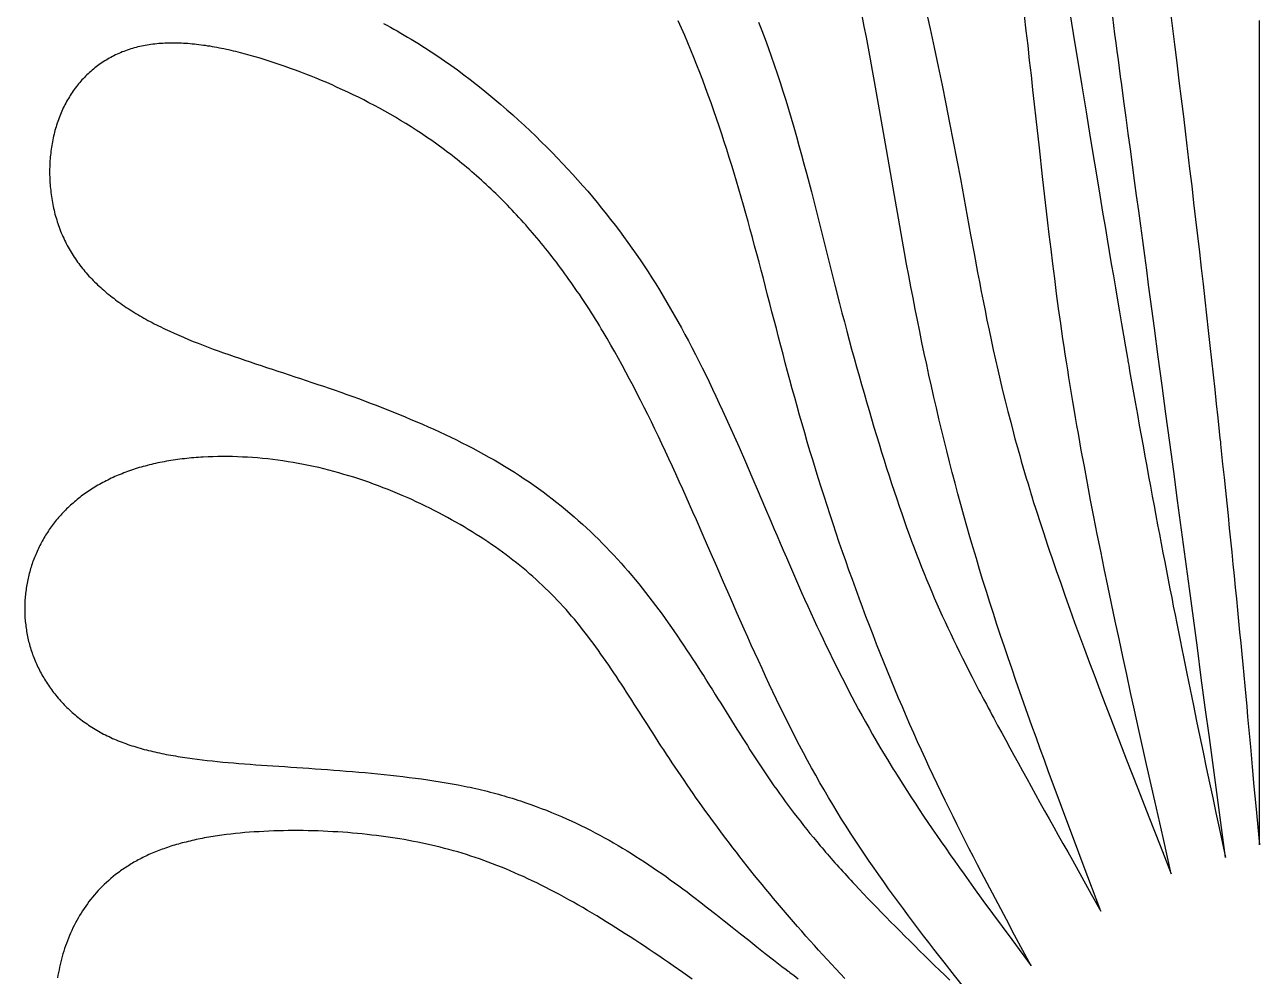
# Model space of a CAD drawing. Extents: x 0 to 279, y 0 to 212.
# Drawn here: x 121.92 to 134.8, y 119.91 to 129.84 of the extents above; entities that cross this region are included whole.
import ezdxf

# ---------------------------------------------------------------- set-up
doc = ezdxf.new("R2010")
doc.units = 0
doc.layers.add('LAYER_1', color=18, linetype='CONTINUOUS')

msp = doc.modelspace()

# ---------------------------------------------------------------- linework, layer by layer
at = {"layer": 'LAYER_1'}
for points in [[(132.773, 130.288), (132.862, 129.745), (132.951, 129.201), (132.996, 128.929), (133.04, 128.659), (133.084, 128.391), (133.129, 128.125), (133.15, 127.993), (133.172, 127.861), (133.194, 127.73), (133.216, 127.6), (133.238, 127.471), (133.259, 127.343), (133.281, 127.216), (133.302, 127.09), (133.323, 126.964), (133.345, 126.84), (133.366, 126.717), (133.387, 126.596), (133.407, 126.476), (133.428, 126.357), (133.431, 126.342), (133.432, 126.334), (133.433, 126.331), (133.433, 126.329), (133.436, 126.314), (133.441, 126.285), (133.451, 126.226), (133.471, 126.11), (133.492, 125.995), (133.512, 125.882), (133.532, 125.77), (133.552, 125.659), (133.571, 125.55), (133.591, 125.442), (133.61, 125.335), (133.63, 125.229), (133.649, 125.124), (133.668, 125.021), (133.687, 124.918), (133.706, 124.817), (133.725, 124.717), (133.743, 124.618), (133.762, 124.52), (133.781, 124.422), (133.799, 124.326), (133.817, 124.231), (133.835, 124.137), (133.854, 124.043), (133.872, 123.951), (133.89, 123.859), (133.907, 123.768), (133.925, 123.678), (133.943, 123.589), (133.961, 123.5), (133.978, 123.413), (133.996, 123.325), (134.013, 123.239), (134.03, 123.153), (134.048, 123.068), (134.082, 122.899), (134.116, 122.733), (134.15, 122.568), (134.184, 122.406), (134.218, 122.245), (134.251, 122.085), (134.285, 121.927), (134.318, 121.769), (134.351, 121.613), (134.384, 121.457), (134.451, 121.145), (134.367, 121.773), (134.283, 122.399), (134.241, 122.711), (134.199, 123.023), (134.158, 123.334), (134.116, 123.644), (134.075, 123.953), (134.034, 124.26), (133.992, 124.567), (133.952, 124.871), (133.911, 125.175), (133.871, 125.476), (133.83, 125.776), (133.79, 126.074), (133.75, 126.373), (133.71, 126.672), (133.67, 126.973), (133.649, 127.124), (133.629, 127.276), (133.608, 127.429), (133.588, 127.584), (133.567, 127.739), (133.546, 127.896), (133.524, 128.054), (133.503, 128.213), (133.481, 128.375), (133.459, 128.538), (133.437, 128.703), (133.415, 128.87), (133.392, 129.039), (133.369, 129.21), (133.357, 129.297), (133.346, 129.384), (133.334, 129.472), (133.322, 129.56), (133.31, 129.649), (133.298, 129.739), (133.286, 129.83), (133.274, 129.921)], [(129.577, 129.864), (129.611, 129.776), (129.645, 129.688), (129.678, 129.599), (129.71, 129.51), (129.741, 129.419), (129.772, 129.328), (129.802, 129.236), (129.832, 129.143), (129.861, 129.05), (129.889, 128.956), (129.917, 128.862), (129.945, 128.767), (129.972, 128.672), (129.999, 128.576), (130.025, 128.48), (130.051, 128.384), (130.077, 128.287), (130.128, 128.093), (130.177, 127.898), (130.227, 127.703), (130.276, 127.509), (130.324, 127.314), (130.373, 127.12), (130.423, 126.928), (130.448, 126.832), (130.473, 126.736), (130.498, 126.641), (130.523, 126.547), (130.549, 126.453), (130.574, 126.359), (130.6, 126.267), (130.626, 126.174), (130.652, 126.083), (130.678, 125.992), (130.704, 125.902), (130.73, 125.812), (130.756, 125.724), (130.782, 125.636), (130.808, 125.549), (130.835, 125.463), (130.861, 125.378), (130.887, 125.294), (130.914, 125.211), (130.94, 125.13), (130.966, 125.049), (130.993, 124.969), (131.019, 124.891), (131.045, 124.814), (131.071, 124.738), (131.097, 124.664), (131.123, 124.591), (131.149, 124.519), (131.175, 124.448), (131.201, 124.379), (131.227, 124.311), (131.253, 124.244), (131.279, 124.178), (131.305, 124.112), (131.331, 124.048), (131.358, 123.984), (131.385, 123.92), (131.412, 123.857), (131.439, 123.794), (131.467, 123.731), (131.495, 123.669), (131.524, 123.606), (131.553, 123.544), (131.583, 123.481), (131.613, 123.418), (131.644, 123.354), (131.675, 123.291), (131.707, 123.226), (131.74, 123.161), (131.773, 123.095), (131.807, 123.028), (131.842, 122.96), (131.878, 122.891), (131.897, 122.856), (131.915, 122.821), (131.918, 122.816), (131.919, 122.814), (131.919, 122.813), (131.919, 122.813), (131.922, 122.808), (131.926, 122.799), (131.936, 122.782), (131.955, 122.746), (131.974, 122.709), (131.994, 122.673), (132.013, 122.636), (132.033, 122.599), (132.073, 122.524), (132.115, 122.448), (132.157, 122.37), (132.199, 122.292), (132.243, 122.213), (132.287, 122.133), (132.331, 122.052), (132.376, 121.97), (132.422, 121.887), (132.468, 121.804), (132.515, 121.72), (132.562, 121.635), (132.61, 121.55), (132.658, 121.464), (132.706, 121.378), (132.755, 121.291), (132.804, 121.204), (132.853, 121.117), (132.952, 120.941), (133.051, 120.764), (133.151, 120.588), (132.967, 121.074), (132.875, 121.316), (132.784, 121.558), (132.694, 121.8), (132.605, 122.041), (132.561, 122.161), (132.517, 122.281), (132.474, 122.401), (132.431, 122.52), (132.388, 122.639), (132.346, 122.758), (132.305, 122.876), (132.263, 122.994), (132.223, 123.112), (132.183, 123.229), (132.143, 123.346), (132.104, 123.463), (132.066, 123.579), (132.028, 123.694), (131.992, 123.809), (131.955, 123.924), (131.92, 124.038), (131.885, 124.152), (131.851, 124.266), (131.817, 124.379), (131.784, 124.492), (131.752, 124.604), (131.72, 124.717), (131.689, 124.829), (131.659, 124.941), (131.629, 125.053), (131.599, 125.165), (131.57, 125.277), (131.542, 125.389), (131.514, 125.501), (131.487, 125.614), (131.46, 125.726), (131.433, 125.839), (131.407, 125.952), (131.382, 126.065), (131.356, 126.179), (131.332, 126.292), (131.307, 126.407), (131.283, 126.522), (131.259, 126.637), (131.236, 126.753), (131.213, 126.869), (131.19, 126.986), (131.168, 127.103), (131.145, 127.222), (131.123, 127.34), (131.102, 127.459), (131.08, 127.578), (131.037, 127.817), (130.995, 128.056), (130.954, 128.296), (130.912, 128.535), (130.871, 128.773), (130.85, 128.891), (130.83, 129.01), (130.809, 129.127), (130.788, 129.244), (130.767, 129.361), (130.746, 129.477), (130.724, 129.592), (130.703, 129.706), (130.681, 129.82), (130.659, 129.932)], [(131.323, 129.993), (131.367, 129.796), (131.411, 129.6), (131.453, 129.403), (131.494, 129.207), (131.533, 129.011), (131.572, 128.815), (131.61, 128.619), (131.647, 128.424), (131.684, 128.229), (131.72, 128.034), (131.755, 127.839), (131.791, 127.645), (131.827, 127.449), (131.863, 127.253), (131.882, 127.154), (131.901, 127.055), (131.921, 126.955), (131.941, 126.855), (131.961, 126.753), (131.983, 126.651), (132.004, 126.549), (132.027, 126.445), (132.05, 126.34), (132.074, 126.235), (132.099, 126.128), (132.125, 126.02), (132.152, 125.911), (132.18, 125.8), (132.209, 125.688), (132.239, 125.575), (132.254, 125.517), (132.27, 125.46), (132.286, 125.402), (132.303, 125.343), (132.32, 125.284), (132.337, 125.225), (132.354, 125.165), (132.372, 125.105), (132.39, 125.045), (132.409, 124.984), (132.411, 124.976), (132.412, 124.972), (132.413, 124.97), (132.413, 124.969), (132.416, 124.962), (132.42, 124.946), (132.43, 124.915), (132.449, 124.853), (132.469, 124.791), (132.489, 124.728), (132.509, 124.665), (132.53, 124.601), (132.551, 124.537), (132.572, 124.472), (132.594, 124.407), (132.616, 124.342), (132.639, 124.276), (132.684, 124.143), (132.731, 124.009), (132.779, 123.873), (132.828, 123.737), (132.877, 123.599), (132.928, 123.459), (132.98, 123.319), (133.032, 123.177), (133.086, 123.035), (133.14, 122.892), (133.195, 122.748), (133.25, 122.603), (133.306, 122.457), (133.363, 122.311), (133.419, 122.164), (133.477, 122.016), (133.535, 121.868), (133.651, 121.571), (133.768, 121.273), (133.886, 120.975), (133.8, 121.356), (133.714, 121.737), (133.628, 122.116), (133.586, 122.306), (133.544, 122.494), (133.502, 122.683), (133.461, 122.87), (133.42, 123.057), (133.38, 123.244), (133.34, 123.429), (133.301, 123.614), (133.262, 123.798), (133.224, 123.98), (133.186, 124.162), (133.149, 124.343), (133.113, 124.522), (133.078, 124.7), (133.044, 124.877), (133.01, 125.053), (132.978, 125.227), (132.946, 125.399), (132.931, 125.485), (132.916, 125.57), (132.901, 125.655), (132.886, 125.74), (132.872, 125.824), (132.858, 125.907), (132.844, 125.99), (132.83, 126.073), (132.817, 126.155), (132.804, 126.237), (132.792, 126.318), (132.779, 126.399), (132.767, 126.48), (132.755, 126.56), (132.732, 126.719), (132.71, 126.876), (132.689, 127.033), (132.669, 127.188), (132.649, 127.342), (132.63, 127.495), (132.612, 127.648), (132.594, 127.8), (132.576, 127.951), (132.542, 128.253), (132.509, 128.554), (132.476, 128.856), (132.459, 129.007), (132.442, 129.159), (132.425, 129.312), (132.407, 129.465), (132.39, 129.62), (132.371, 129.775), (132.352, 129.932)], [(133.87, 130.021), (133.894, 129.826), (133.919, 129.632), (133.943, 129.441), (133.966, 129.251), (133.989, 129.064), (134.012, 128.878), (134.034, 128.695), (134.056, 128.513), (134.077, 128.333), (134.099, 128.155), (134.119, 127.98), (134.14, 127.806), (134.16, 127.634), (134.179, 127.465), (134.198, 127.297), (134.217, 127.131), (134.236, 126.968), (134.254, 126.806), (134.271, 126.647), (134.289, 126.49), (134.306, 126.335), (134.323, 126.182), (134.339, 126.031), (134.355, 125.882), (134.371, 125.736), (134.386, 125.591), (134.394, 125.52), (134.398, 125.485), (134.399, 125.476), (134.399, 125.471), (134.399, 125.469), (134.399, 125.468), (134.4, 125.459), (134.408, 125.389), (134.422, 125.25), (134.437, 125.113), (134.451, 124.978), (134.464, 124.845), (134.478, 124.714), (134.491, 124.585), (134.504, 124.458), (134.517, 124.332), (134.529, 124.208), (134.541, 124.086), (134.553, 123.965), (134.565, 123.846), (134.577, 123.728), (134.588, 123.612), (134.599, 123.497), (134.61, 123.383), (134.621, 123.27), (134.632, 123.159), (134.642, 123.048), (134.652, 122.939), (134.663, 122.831), (134.673, 122.723), (134.683, 122.616), (134.692, 122.511), (134.712, 122.301), (134.731, 122.094), (134.749, 121.888), (134.768, 121.684), (134.805, 121.279)], [(125.661, 129.851), (125.697, 129.832), (125.733, 129.812), (125.769, 129.792), (125.806, 129.772), (125.842, 129.751), (125.877, 129.73), (125.913, 129.709), (125.949, 129.688), (125.984, 129.666), (126.019, 129.645), (126.09, 129.6), (126.159, 129.555), (126.229, 129.509), (126.297, 129.462), (126.365, 129.414), (126.433, 129.365), (126.5, 129.315), (126.566, 129.265), (126.632, 129.214), (126.697, 129.163), (126.761, 129.11), (126.825, 129.058), (126.888, 129.004), (126.95, 128.95), (127.012, 128.896), (127.072, 128.841), (127.133, 128.785), (127.192, 128.73), (127.251, 128.673), (127.309, 128.617), (127.366, 128.56), (127.422, 128.503), (127.477, 128.446), (127.532, 128.388), (127.586, 128.331), (127.639, 128.273), (127.691, 128.215), (127.742, 128.157), (127.793, 128.099), (127.842, 128.041), (127.891, 127.982), (127.939, 127.923), (127.986, 127.865), (128.033, 127.805), (128.079, 127.746), (128.124, 127.686), (128.168, 127.626), (128.212, 127.566), (128.255, 127.505), (128.298, 127.444), (128.34, 127.383), (128.382, 127.321), (128.423, 127.259), (128.463, 127.196), (128.503, 127.133), (128.543, 127.069), (128.582, 127.005), (128.621, 126.94), (128.659, 126.874), (128.697, 126.808), (128.735, 126.741), (128.772, 126.674), (128.809, 126.606), (128.846, 126.537), (128.882, 126.468), (128.919, 126.397), (128.955, 126.326), (128.99, 126.255), (129.026, 126.182), (129.062, 126.109), (129.097, 126.035), (129.132, 125.961), (129.167, 125.886), (129.201, 125.811), (129.236, 125.735), (129.27, 125.659), (129.305, 125.583), (129.339, 125.506), (129.373, 125.429), (129.44, 125.274), (129.507, 125.119), (129.573, 124.965), (129.639, 124.81), (129.705, 124.656), (129.737, 124.58), (129.77, 124.504), (129.802, 124.428), (129.834, 124.353), (129.867, 124.278), (129.899, 124.204), (129.931, 124.13), (129.963, 124.057), (129.995, 123.984), (130.027, 123.912), (130.058, 123.841), (130.09, 123.77), (130.122, 123.7), (130.154, 123.63), (130.186, 123.561), (130.219, 123.492), (130.251, 123.424), (130.283, 123.356), (130.316, 123.288), (130.349, 123.221), (130.382, 123.154), (130.415, 123.087), (130.449, 123.021), (130.483, 122.955), (130.517, 122.889), (130.552, 122.823), (130.587, 122.757), (130.622, 122.692), (130.658, 122.626), (130.694, 122.561), (130.731, 122.495), (130.768, 122.43), (130.806, 122.365), (130.844, 122.299), (130.883, 122.234), (130.923, 122.168), (130.963, 122.103), (130.983, 122.07), (130.993, 122.053), (130.994, 122.052), (130.994, 122.052), (130.995, 122.051), (130.996, 122.049), (130.999, 122.044), (131.04, 121.978), (131.082, 121.912), (131.124, 121.846), (131.167, 121.779), (131.211, 121.713), (131.255, 121.646), (131.3, 121.579), (131.345, 121.512), (131.391, 121.445), (131.437, 121.377), (131.484, 121.31), (131.531, 121.243), (131.578, 121.175), (131.626, 121.107), (131.674, 121.039), (131.723, 120.971), (131.771, 120.903), (131.82, 120.835), (131.919, 120.699), (132.019, 120.562), (132.12, 120.426), (132.221, 120.289), (132.423, 120.015), (132.25, 120.337), (132.164, 120.499), (132.077, 120.662), (131.991, 120.825), (131.905, 120.989), (131.863, 121.071), (131.82, 121.154), (131.777, 121.237), (131.735, 121.32), (131.693, 121.404), (131.65, 121.488), (131.608, 121.573), (131.566, 121.657), (131.525, 121.743), (131.483, 121.829), (131.442, 121.915), (131.4, 122.002), (131.359, 122.089), (131.319, 122.177), (131.278, 122.266), (131.237, 122.355), (131.197, 122.445), (131.157, 122.535), (131.118, 122.626), (131.078, 122.718), (131.039, 122.81), (131, 122.903), (130.961, 122.996), (130.923, 123.09), (130.884, 123.185), (130.847, 123.279), (130.809, 123.374), (130.772, 123.47), (130.735, 123.566), (130.698, 123.662), (130.662, 123.758), (130.626, 123.854), (130.591, 123.951), (130.556, 124.048), (130.521, 124.144), (130.487, 124.241), (130.454, 124.338), (130.42, 124.435), (130.387, 124.532), (130.355, 124.628), (130.323, 124.724), (130.292, 124.821), (130.261, 124.917), (130.23, 125.012), (130.2, 125.108), (130.171, 125.203), (130.142, 125.297), (130.114, 125.392), (130.086, 125.485), (130.059, 125.579), (130.032, 125.672), (130.006, 125.764), (129.98, 125.856), (129.954, 125.948), (129.929, 126.039), (129.905, 126.13), (129.88, 126.22), (129.856, 126.31), (129.833, 126.399), (129.809, 126.488), (129.786, 126.577), (129.763, 126.666), (129.74, 126.754), (129.717, 126.841), (129.694, 126.929), (129.672, 127.016), (129.649, 127.102), (129.627, 127.189), (129.604, 127.275), (129.582, 127.361), (129.559, 127.446), (129.536, 127.531), (129.513, 127.616), (129.49, 127.701), (129.467, 127.785), (129.444, 127.869), (129.42, 127.953), (129.396, 128.037), (129.372, 128.12), (129.347, 128.204), (129.322, 128.287), (129.297, 128.369), (129.271, 128.452), (129.245, 128.534), (129.219, 128.616), (129.192, 128.697), (129.165, 128.779), (129.137, 128.86), (129.11, 128.94), (129.081, 129.021), (129.052, 129.101), (129.023, 129.18), (128.994, 129.259), (128.964, 129.338), (128.933, 129.417), (128.902, 129.495), (128.87, 129.572), (128.838, 129.649), (128.806, 129.726), (128.773, 129.802), (128.739, 129.878)], [(134.805, 121.279), (134.805, 121.279), (134.805, 121.281), (134.805, 121.283), (134.805, 121.285), (134.805, 121.289), (134.805, 121.293), (134.805, 121.298), (134.805, 121.304), (134.805, 121.311), (134.805, 121.318), (134.805, 121.327), (134.805, 121.336), (134.805, 121.345), (134.805, 121.356), (134.805, 121.367), (134.805, 121.379), (134.805, 121.392), (134.805, 121.405), (134.805, 121.419), (134.805, 121.434), (134.805, 121.45), (134.805, 121.466), (134.805, 121.483), (134.805, 121.501), (134.805, 121.52), (134.805, 121.539), (134.805, 121.559), (134.805, 121.58), (134.805, 121.601), (134.805, 121.623), (134.805, 121.646), (134.805, 121.67), (134.805, 121.719), (134.805, 121.771), (134.805, 121.826), (134.805, 121.883), (134.805, 121.943), (134.805, 122.006), (134.805, 122.071), (134.805, 122.139), (134.805, 122.21), (134.805, 122.283), (134.805, 122.359), (134.805, 122.437), (134.805, 122.517), (134.805, 122.601), (134.805, 122.686), (134.805, 122.774), (134.805, 122.865), (134.805, 122.957), (134.805, 123.052), (134.805, 123.15), (134.805, 123.249), (134.805, 123.351), (134.805, 123.456), (134.805, 123.562), (134.805, 123.671), (134.805, 123.781), (134.805, 123.894), (134.805, 124.009), (134.805, 124.126), (134.805, 124.246), (134.805, 124.367), (134.805, 124.49), (134.805, 124.615), (134.805, 124.742), (134.805, 124.872), (134.805, 125.003), (134.805, 125.136), (134.805, 125.27), (134.805, 125.407), (134.805, 125.545), (134.805, 125.686), (134.805, 125.828), (134.805, 125.971), (134.805, 126.117), (134.805, 126.264), (134.805, 126.413), (134.805, 126.563), (134.805, 126.716), (134.805, 126.869), (134.805, 127.025), (134.805, 127.181), (134.805, 127.34), (134.805, 127.499), (134.805, 127.661), (134.805, 127.823), (134.805, 127.988), (134.805, 128.153), (134.805, 128.32), (134.805, 128.488), (134.805, 128.658), (134.805, 128.829), (134.805, 129.001), (134.805, 129.174), (134.805, 129.349), (134.805, 129.525), (134.805, 129.702), (134.805, 129.88)], [(131.731, 119.778), (131.622, 119.915), (131.514, 120.053), (131.46, 120.122), (131.407, 120.191), (131.353, 120.26), (131.3, 120.329), (131.247, 120.399), (131.194, 120.469), (131.142, 120.539), (131.089, 120.609), (131.037, 120.679), (130.986, 120.75), (130.935, 120.821), (130.884, 120.892), (130.833, 120.964), (130.783, 121.036), (130.733, 121.108), (130.684, 121.18), (130.635, 121.253), (130.586, 121.326), (130.538, 121.4), (130.491, 121.474), (130.444, 121.548), (130.398, 121.623), (130.352, 121.699), (130.306, 121.774), (130.262, 121.851), (130.218, 121.927), (130.174, 122.004), (130.131, 122.082), (130.089, 122.16), (130.047, 122.238), (130.005, 122.317), (129.964, 122.396), (129.924, 122.476), (129.883, 122.555), (129.844, 122.635), (129.804, 122.715), (129.765, 122.796), (129.727, 122.877), (129.688, 122.957), (129.65, 123.039), (129.613, 123.12), (129.575, 123.201), (129.538, 123.283), (129.501, 123.364), (129.464, 123.446), (129.428, 123.528), (129.355, 123.692), (129.283, 123.856), (129.212, 124.019), (129.141, 124.183), (129.07, 124.346), (128.999, 124.508), (128.928, 124.67), (128.892, 124.751), (128.857, 124.831), (128.821, 124.911), (128.785, 124.991), (128.749, 125.07), (128.713, 125.15), (128.677, 125.228), (128.641, 125.307), (128.605, 125.385), (128.568, 125.462), (128.531, 125.54), (128.495, 125.616), (128.458, 125.693), (128.42, 125.768), (128.383, 125.844), (128.345, 125.918), (128.308, 125.993), (128.27, 126.066), (128.231, 126.139), (128.193, 126.211), (128.154, 126.283), (128.115, 126.354), (128.075, 126.425), (128.036, 126.494), (127.996, 126.563), (127.975, 126.597), (127.955, 126.631), (127.935, 126.665), (127.915, 126.699), (127.894, 126.732), (127.874, 126.765), (127.853, 126.798), (127.832, 126.831), (127.811, 126.864), (127.791, 126.896), (127.77, 126.928), (127.748, 126.96), (127.727, 126.992), (127.706, 127.024), (127.685, 127.055), (127.663, 127.086), (127.642, 127.117), (127.62, 127.148), (127.598, 127.179), (127.577, 127.209), (127.555, 127.239), (127.533, 127.269), (127.511, 127.299), (127.489, 127.328), (127.466, 127.358), (127.444, 127.387), (127.422, 127.416), (127.399, 127.445), (127.377, 127.473), (127.354, 127.502), (127.331, 127.53), (127.308, 127.558), (127.285, 127.585), (127.262, 127.613), (127.239, 127.64), (127.216, 127.667), (127.193, 127.694), (127.169, 127.721), (127.146, 127.748), (127.122, 127.774), (127.099, 127.8), (127.075, 127.826), (127.051, 127.852), (127.027, 127.877), (127.004, 127.903), (126.979, 127.928), (126.955, 127.953), (126.931, 127.978), (126.907, 128.002), (126.882, 128.027), (126.858, 128.051), (126.833, 128.075), (126.809, 128.098), (126.784, 128.122), (126.759, 128.145), (126.734, 128.169), (126.709, 128.191), (126.684, 128.214), (126.659, 128.237), (126.634, 128.259), (126.609, 128.281), (126.583, 128.303), (126.558, 128.325), (126.532, 128.347), (126.506, 128.368), (126.481, 128.389), (126.455, 128.41), (126.429, 128.431), (126.403, 128.451), (126.377, 128.472), (126.351, 128.492), (126.324, 128.512), (126.298, 128.532), (126.272, 128.551), (126.245, 128.571), (126.219, 128.59), (126.165, 128.628), (126.112, 128.665), (126.058, 128.701), (126.004, 128.737), (125.949, 128.771), (125.895, 128.806), (125.84, 128.839), (125.786, 128.871), (125.731, 128.903), (125.676, 128.935), (125.621, 128.965), (125.566, 128.995), (125.51, 129.024), (125.455, 129.052), (125.4, 129.08), (125.345, 129.107), (125.29, 129.134), (125.234, 129.159), (125.179, 129.184), (125.124, 129.209), (125.069, 129.233), (125.015, 129.256), (124.96, 129.278), (124.906, 129.3), (124.851, 129.322), (124.797, 129.343), (124.743, 129.363), (124.69, 129.382), (124.636, 129.401), (124.583, 129.42), (124.531, 129.437), (124.478, 129.455), (124.426, 129.471), (124.374, 129.487), (124.322, 129.502), (124.271, 129.517), (124.22, 129.531), (124.17, 129.544), (124.145, 129.55), (124.12, 129.557), (124.095, 129.563), (124.07, 129.568), (124.045, 129.574), (124.021, 129.579), (123.996, 129.585), (123.972, 129.59), (123.948, 129.594), (123.923, 129.599), (123.899, 129.603), (123.875, 129.608), (123.852, 129.612), (123.828, 129.615), (123.804, 129.619), (123.781, 129.622), (123.757, 129.625), (123.734, 129.628), (123.711, 129.631), (123.688, 129.634), (123.665, 129.636), (123.642, 129.638), (123.619, 129.64), (123.597, 129.641), (123.575, 129.643), (123.552, 129.644), (123.53, 129.645), (123.508, 129.645), (123.486, 129.646), (123.464, 129.646), (123.443, 129.646), (123.421, 129.646), (123.4, 129.645), (123.379, 129.644), (123.358, 129.643), (123.337, 129.642), (123.316, 129.64), (123.295, 129.638), (123.275, 129.636), (123.255, 129.634), (123.234, 129.631), (123.214, 129.628), (123.195, 129.625), (123.175, 129.622), (123.155, 129.618), (123.136, 129.614), (123.117, 129.61), (123.098, 129.605), (123.079, 129.601), (123.06, 129.596), (123.041, 129.59), (123.023, 129.585), (123.005, 129.579), (122.987, 129.573), (122.969, 129.566), (122.951, 129.559), (122.933, 129.553), (122.916, 129.545), (122.899, 129.538), (122.881, 129.53), (122.865, 129.522), (122.848, 129.514), (122.831, 129.506), (122.815, 129.497), (122.799, 129.488), (122.783, 129.479), (122.767, 129.469), (122.751, 129.46), (122.736, 129.45), (122.72, 129.44), (122.705, 129.429), (122.69, 129.419), (122.676, 129.408), (122.661, 129.397), (122.647, 129.386), (122.633, 129.374), (122.619, 129.362), (122.605, 129.351), (122.591, 129.338), (122.578, 129.326), (122.565, 129.313), (122.552, 129.301), (122.539, 129.288), (122.527, 129.274), (122.514, 129.261), (122.502, 129.247), (122.49, 129.234), (122.478, 129.22), (122.467, 129.205), (122.456, 129.191), (122.444, 129.176), (122.433, 129.161), (122.423, 129.146), (122.412, 129.131), (122.402, 129.116), (122.392, 129.1), (122.382, 129.085), (122.372, 129.069), (122.363, 129.053), (122.354, 129.036), (122.345, 129.02), (122.336, 129.003), (122.328, 128.986), (122.319, 128.969), (122.311, 128.952), (122.303, 128.935), (122.296, 128.917), (122.288, 128.9), (122.281, 128.882), (122.274, 128.864), (122.268, 128.846), (122.261, 128.827), (122.255, 128.809), (122.249, 128.79), (122.243, 128.772), (122.238, 128.753), (122.232, 128.734), (122.227, 128.715), (122.222, 128.696), (122.218, 128.676), (122.213, 128.657), (122.209, 128.637), (122.206, 128.617), (122.202, 128.598), (122.198, 128.578), (122.195, 128.558), (122.192, 128.538), (122.19, 128.518), (122.187, 128.498), (122.185, 128.477), (122.183, 128.457), (122.181, 128.437), (122.18, 128.416), (122.179, 128.396), (122.178, 128.375), (122.177, 128.355), (122.176, 128.334), (122.176, 128.313), (122.176, 128.293), (122.176, 128.272), (122.177, 128.251), (122.177, 128.231), (122.178, 128.21), (122.18, 128.189), (122.181, 128.169), (122.183, 128.148), (122.185, 128.127), (122.187, 128.107), (122.189, 128.086), (122.192, 128.065), (122.195, 128.045), (122.198, 128.024), (122.202, 128.004), (122.205, 127.983), (122.209, 127.963), (122.213, 127.942), (122.218, 127.922), (122.222, 127.902), (122.227, 127.881), (122.232, 127.861), (122.238, 127.841), (122.244, 127.821), (122.25, 127.802), (122.256, 127.782), (122.262, 127.762), (122.269, 127.742), (122.276, 127.723), (122.283, 127.704), (122.29, 127.684), (122.298, 127.665), (122.306, 127.646), (122.314, 127.627), (122.323, 127.609), (122.332, 127.59), (122.341, 127.572), (122.35, 127.553), (122.359, 127.535), (122.369, 127.517), (122.379, 127.499), (122.389, 127.481), (122.4, 127.464), (122.411, 127.446), (122.422, 127.429), (122.433, 127.412), (122.445, 127.395), (122.456, 127.378), (122.468, 127.361), (122.481, 127.344), (122.493, 127.328), (122.506, 127.311), (122.519, 127.295), (122.532, 127.279), (122.545, 127.263), (122.559, 127.247), (122.573, 127.231), (122.587, 127.215), (122.602, 127.2), (122.616, 127.185), (122.631, 127.169), (122.646, 127.154), (122.662, 127.139), (122.677, 127.124), (122.693, 127.109), (122.709, 127.095), (122.725, 127.08), (122.742, 127.066), (122.759, 127.051), (122.775, 127.037), (122.793, 127.023), (122.81, 127.009), (122.828, 126.995), (122.845, 126.982), (122.863, 126.968), (122.882, 126.954), (122.9, 126.941), (122.919, 126.928), (122.938, 126.914), (122.957, 126.901), (122.976, 126.888), (122.996, 126.876), (123.016, 126.863), (123.036, 126.85), (123.056, 126.837), (123.076, 126.825), (123.097, 126.813), (123.117, 126.8), (123.138, 126.788), (123.16, 126.776), (123.181, 126.764), (123.203, 126.752), (123.224, 126.741), (123.247, 126.729), (123.269, 126.717), (123.291, 126.706), (123.314, 126.694), (123.337, 126.683), (123.36, 126.672), (123.383, 126.661), (123.406, 126.65), (123.43, 126.639), (123.477, 126.617), (123.526, 126.596), (123.575, 126.575), (123.625, 126.554), (123.675, 126.533), (123.726, 126.513), (123.778, 126.493), (123.831, 126.473), (123.884, 126.453), (123.937, 126.434), (123.991, 126.414), (124.046, 126.395), (124.101, 126.376), (124.157, 126.357), (124.213, 126.337), (124.269, 126.318), (124.326, 126.299), (124.384, 126.28), (124.441, 126.261), (124.499, 126.242), (124.558, 126.223), (124.617, 126.203), (124.676, 126.184), (124.735, 126.164), (124.795, 126.145), (124.854, 126.125), (124.915, 126.105), (124.975, 126.084), (125.035, 126.064), (125.096, 126.043), (125.157, 126.022), (125.217, 126.001), (125.278, 125.979), (125.34, 125.957), (125.401, 125.935), (125.462, 125.912), (125.523, 125.889), (125.584, 125.866), (125.645, 125.842), (125.706, 125.818), (125.767, 125.794), (125.827, 125.77), (125.888, 125.745), (125.948, 125.719), (126.009, 125.694), (126.069, 125.668), (126.128, 125.641), (126.188, 125.615), (126.247, 125.588), (126.306, 125.56), (126.364, 125.532), (126.422, 125.504), (126.48, 125.475), (126.537, 125.446), (126.594, 125.417), (126.65, 125.387), (126.706, 125.357), (126.761, 125.326), (126.816, 125.295), (126.87, 125.264), (126.924, 125.232), (126.977, 125.2), (127.029, 125.167), (127.081, 125.134), (127.131, 125.1), (127.182, 125.066), (127.231, 125.032), (127.28, 124.997), (127.329, 124.962), (127.377, 124.926), (127.424, 124.89), (127.47, 124.853), (127.516, 124.816), (127.562, 124.779), (127.607, 124.741), (127.651, 124.703), (127.695, 124.665), (127.738, 124.626), (127.78, 124.587), (127.822, 124.547), (127.864, 124.508), (127.905, 124.467), (127.946, 124.427), (127.986, 124.386), (128.025, 124.344), (128.065, 124.303), (128.103, 124.261), (128.142, 124.218), (128.179, 124.176), (128.217, 124.133), (128.254, 124.089), (128.29, 124.046), (128.326, 124.002), (128.362, 123.958), (128.398, 123.913), (128.432, 123.868), (128.467, 123.823), (128.501, 123.778), (128.535, 123.732), (128.569, 123.687), (128.602, 123.641), (128.635, 123.594), (128.667, 123.548), (128.7, 123.502), (128.732, 123.455), (128.763, 123.408), (128.795, 123.362), (128.826, 123.315), (128.857, 123.268), (128.887, 123.221), (128.918, 123.174), (128.948, 123.128), (128.978, 123.081), (129.008, 123.034), (129.037, 122.988), (129.066, 122.941), (129.095, 122.895), (129.124, 122.849), (129.153, 122.803), (129.182, 122.757), (129.21, 122.711), (129.238, 122.666), (129.266, 122.621), (129.294, 122.576), (129.322, 122.531), (129.35, 122.487), (129.377, 122.443), (129.405, 122.4), (129.432, 122.357), (129.46, 122.314), (129.487, 122.271), (129.515, 122.229), (129.542, 122.187), (129.57, 122.145), (129.597, 122.103), (129.625, 122.061), (129.653, 122.02), (129.681, 121.979), (129.71, 121.937), (129.738, 121.896), (129.767, 121.855), (129.797, 121.814), (129.826, 121.773), (129.856, 121.731), (129.887, 121.69), (129.918, 121.649), (129.949, 121.607), (129.981, 121.566), (130.014, 121.524), (130.047, 121.482), (130.08, 121.44), (130.114, 121.397), (130.149, 121.355), (130.185, 121.312), (130.221, 121.269), (130.24, 121.247), (130.258, 121.225), (130.277, 121.203), (130.296, 121.181), (130.315, 121.159), (130.335, 121.137), (130.354, 121.114), (130.374, 121.092), (130.394, 121.069), (130.414, 121.047), (130.435, 121.024), (130.456, 121.001), (130.476, 120.978), (130.498, 120.955), (130.519, 120.932), (130.54, 120.909), (130.562, 120.885), (130.584, 120.862), (130.628, 120.815), (130.673, 120.767), (130.719, 120.719), (130.765, 120.671), (130.812, 120.623), (130.86, 120.574), (130.908, 120.525), (130.956, 120.475), (131.006, 120.426), (131.055, 120.376), (131.105, 120.326), (131.156, 120.276), (131.207, 120.225), (131.258, 120.174), (131.31, 120.123), (131.362, 120.072), (131.414, 120.021), (131.467, 119.97), (131.52, 119.918), (131.573, 119.867)], [(130.477, 119.885), (130.431, 119.934), (130.385, 119.984), (130.339, 120.033), (130.294, 120.082), (130.249, 120.131), (130.204, 120.18), (130.16, 120.229), (130.115, 120.278), (130.072, 120.327), (130.028, 120.376), (129.985, 120.425), (129.942, 120.474), (129.9, 120.523), (129.858, 120.572), (129.816, 120.62), (129.775, 120.669), (129.734, 120.718), (129.694, 120.766), (129.653, 120.815), (129.614, 120.863), (129.574, 120.912), (129.535, 120.96), (129.497, 121.008), (129.458, 121.057), (129.42, 121.105), (129.383, 121.153), (129.346, 121.201), (129.309, 121.249), (129.272, 121.296), (129.236, 121.344), (129.201, 121.391), (129.165, 121.439), (129.13, 121.486), (129.095, 121.533), (129.061, 121.58), (129.027, 121.627), (128.993, 121.674), (128.96, 121.721), (128.927, 121.767), (128.895, 121.814), (128.862, 121.86), (128.83, 121.906), (128.799, 121.952), (128.768, 121.998), (128.737, 122.043), (128.706, 122.089), (128.676, 122.134), (128.646, 122.179), (128.616, 122.224), (128.587, 122.269), (128.558, 122.313), (128.529, 122.358), (128.501, 122.402), (128.472, 122.446), (128.444, 122.489), (128.417, 122.533), (128.389, 122.576), (128.361, 122.619), (128.334, 122.662), (128.307, 122.704), (128.28, 122.747), (128.253, 122.789), (128.226, 122.83), (128.199, 122.872), (128.173, 122.913), (128.146, 122.954), (128.119, 122.994), (128.093, 123.035), (128.066, 123.075), (128.039, 123.114), (128.013, 123.154), (127.986, 123.193), (127.959, 123.231), (127.932, 123.27), (127.905, 123.307), (127.878, 123.345), (127.851, 123.382), (127.823, 123.419), (127.795, 123.456), (127.768, 123.492), (127.74, 123.527), (127.711, 123.563), (127.683, 123.598), (127.654, 123.632), (127.625, 123.666), (127.596, 123.7), (127.567, 123.733), (127.537, 123.766), (127.507, 123.799), (127.476, 123.831), (127.446, 123.863), (127.415, 123.895), (127.383, 123.926), (127.351, 123.957), (127.319, 123.988), (127.287, 124.018), (127.254, 124.048), (127.221, 124.078), (127.187, 124.108), (127.153, 124.137), (127.119, 124.166), (127.084, 124.194), (127.049, 124.223), (127.013, 124.251), (126.977, 124.279), (126.941, 124.306), (126.903, 124.334), (126.866, 124.361), (126.828, 124.388), (126.789, 124.414), (126.75, 124.441), (126.71, 124.467), (126.67, 124.493), (126.63, 124.519), (126.588, 124.545), (126.546, 124.571), (126.504, 124.596), (126.461, 124.621), (126.417, 124.646), (126.373, 124.671), (126.329, 124.695), (126.284, 124.72), (126.238, 124.744), (126.192, 124.767), (126.146, 124.791), (126.099, 124.814), (126.052, 124.837), (126.004, 124.859), (125.956, 124.881), (125.907, 124.903), (125.858, 124.924), (125.809, 124.945), (125.76, 124.966), (125.71, 124.986), (125.659, 125.006), (125.609, 125.025), (125.558, 125.043), (125.507, 125.062), (125.456, 125.08), (125.404, 125.097), (125.352, 125.114), (125.3, 125.13), (125.248, 125.145), (125.196, 125.161), (125.143, 125.175), (125.091, 125.189), (125.038, 125.202), (124.985, 125.215), (124.932, 125.227), (124.879, 125.238), (124.826, 125.249), (124.772, 125.259), (124.719, 125.269), (124.666, 125.277), (124.612, 125.285), (124.559, 125.293), (124.506, 125.3), (124.453, 125.306), (124.4, 125.311), (124.347, 125.316), (124.294, 125.32), (124.241, 125.324), (124.189, 125.326), (124.137, 125.328), (124.085, 125.33), (124.033, 125.331), (123.982, 125.331), (123.931, 125.33), (123.88, 125.329), (123.83, 125.327), (123.78, 125.325), (123.755, 125.323), (123.73, 125.322), (123.705, 125.32), (123.681, 125.318), (123.656, 125.316), (123.632, 125.313), (123.608, 125.311), (123.584, 125.308), (123.56, 125.306), (123.536, 125.303), (123.512, 125.299), (123.489, 125.296), (123.466, 125.293), (123.442, 125.289), (123.419, 125.285), (123.396, 125.281), (123.373, 125.277), (123.351, 125.273), (123.328, 125.268), (123.306, 125.264), (123.283, 125.259), (123.261, 125.254), (123.239, 125.249), (123.218, 125.244), (123.196, 125.238), (123.175, 125.232), (123.154, 125.227), (123.132, 125.221), (123.112, 125.215), (123.091, 125.208), (123.07, 125.202), (123.05, 125.195), (123.03, 125.188), (123.01, 125.182), (122.99, 125.174), (122.97, 125.167), (122.951, 125.16), (122.932, 125.152), (122.912, 125.145), (122.893, 125.137), (122.875, 125.129), (122.856, 125.121), (122.838, 125.112), (122.819, 125.104), (122.801, 125.095), (122.783, 125.086), (122.766, 125.078), (122.748, 125.068), (122.731, 125.059), (122.714, 125.05), (122.697, 125.04), (122.68, 125.031), (122.663, 125.021), (122.647, 125.011), (122.63, 125.001), (122.614, 124.991), (122.598, 124.981), (122.582, 124.97), (122.567, 124.96), (122.551, 124.949), (122.536, 124.938), (122.521, 124.927), (122.506, 124.916), (122.492, 124.905), (122.477, 124.893), (122.463, 124.882), (122.449, 124.87), (122.435, 124.858), (122.421, 124.846), (122.407, 124.834), (122.394, 124.822), (122.38, 124.81), (122.367, 124.797), (122.354, 124.785), (122.342, 124.772), (122.329, 124.759), (122.317, 124.746), (122.305, 124.733), (122.293, 124.72), (122.281, 124.707), (122.269, 124.694), (122.258, 124.68), (122.246, 124.667), (122.235, 124.653), (122.224, 124.639), (122.214, 124.625), (122.203, 124.611), (122.193, 124.597), (122.183, 124.583), (122.173, 124.568), (122.163, 124.554), (122.153, 124.539), (122.144, 124.524), (122.134, 124.51), (122.125, 124.495), (122.116, 124.48), (122.108, 124.464), (122.099, 124.449), (122.091, 124.434), (122.083, 124.419), (122.075, 124.403), (122.067, 124.387), (122.059, 124.372), (122.052, 124.356), (122.045, 124.34), (122.038, 124.324), (122.031, 124.308), (122.024, 124.292), (122.018, 124.276), (122.011, 124.26), (122.005, 124.243), (121.999, 124.227), (121.994, 124.211), (121.988, 124.194), (121.983, 124.178), (121.978, 124.161), (121.973, 124.144), (121.968, 124.128), (121.964, 124.111), (121.959, 124.094), (121.955, 124.077), (121.951, 124.06), (121.948, 124.043), (121.944, 124.026), (121.941, 124.009), (121.938, 123.992), (121.935, 123.975), (121.932, 123.958), (121.93, 123.94), (121.927, 123.923), (121.925, 123.906), (121.923, 123.889), (121.922, 123.871), (121.92, 123.854), (121.919, 123.837), (121.918, 123.819), (121.917, 123.802), (121.916, 123.784), (121.916, 123.767), (121.916, 123.75), (121.916, 123.732), (121.916, 123.715), (121.916, 123.697), (121.917, 123.68), (121.918, 123.662), (121.919, 123.645), (121.92, 123.628), (121.922, 123.61), (121.924, 123.593), (121.926, 123.575), (121.928, 123.558), (121.93, 123.54), (121.933, 123.523), (121.935, 123.506), (121.939, 123.488), (121.942, 123.471), (121.945, 123.454), (121.949, 123.437), (121.953, 123.419), (121.957, 123.402), (121.961, 123.385), (121.966, 123.368), (121.971, 123.351), (121.976, 123.334), (121.981, 123.317), (121.987, 123.3), (121.993, 123.283), (121.998, 123.266), (122.005, 123.25), (122.011, 123.233), (122.018, 123.216), (122.025, 123.2), (122.032, 123.183), (122.039, 123.167), (122.046, 123.15), (122.054, 123.134), (122.062, 123.118), (122.07, 123.101), (122.079, 123.085), (122.087, 123.069), (122.096, 123.053), (122.105, 123.037), (122.114, 123.021), (122.124, 123.006), (122.133, 122.99), (122.143, 122.975), (122.153, 122.959), (122.164, 122.944), (122.174, 122.929), (122.185, 122.913), (122.196, 122.898), (122.207, 122.883), (122.218, 122.869), (122.23, 122.854), (122.241, 122.839), (122.253, 122.825), (122.266, 122.81), (122.278, 122.796), (122.29, 122.782), (122.303, 122.768), (122.316, 122.754), (122.329, 122.74), (122.343, 122.727), (122.356, 122.713), (122.37, 122.7), (122.384, 122.687), (122.398, 122.674), (122.412, 122.661), (122.427, 122.648), (122.442, 122.635), (122.457, 122.623), (122.472, 122.61), (122.487, 122.598), (122.503, 122.586), (122.518, 122.574), (122.534, 122.562), (122.55, 122.551), (122.567, 122.54), (122.583, 122.528), (122.6, 122.517), (122.617, 122.506), (122.634, 122.496), (122.651, 122.485), (122.668, 122.475), (122.686, 122.465), (122.704, 122.455), (122.722, 122.445), (122.74, 122.435), (122.758, 122.426), (122.777, 122.417), (122.796, 122.408), (122.815, 122.399), (122.834, 122.39), (122.853, 122.382), (122.872, 122.373), (122.892, 122.365), (122.912, 122.357), (122.932, 122.35), (122.952, 122.342), (122.972, 122.335), (122.993, 122.327), (123.014, 122.32), (123.035, 122.313), (123.056, 122.307), (123.077, 122.3), (123.098, 122.294), (123.12, 122.287), (123.142, 122.281), (123.164, 122.275), (123.186, 122.27), (123.208, 122.264), (123.231, 122.258), (123.253, 122.253), (123.276, 122.248), (123.299, 122.243), (123.322, 122.238), (123.346, 122.233), (123.369, 122.228), (123.393, 122.223), (123.417, 122.219), (123.441, 122.214), (123.465, 122.21), (123.489, 122.206), (123.514, 122.202), (123.539, 122.198), (123.564, 122.194), (123.589, 122.19), (123.614, 122.186), (123.665, 122.179), (123.717, 122.173), (123.769, 122.166), (123.822, 122.16), (123.875, 122.154), (123.93, 122.149), (123.985, 122.143), (124.04, 122.138), (124.096, 122.133), (124.153, 122.129), (124.211, 122.124), (124.269, 122.12), (124.328, 122.115), (124.387, 122.111), (124.447, 122.107), (124.508, 122.103), (124.569, 122.099), (124.631, 122.095), (124.693, 122.09), (124.756, 122.086), (124.82, 122.082), (124.883, 122.078), (124.947, 122.073), (125.012, 122.069), (125.077, 122.064), (125.142, 122.059), (125.207, 122.054), (125.272, 122.049), (125.338, 122.044), (125.404, 122.038), (125.47, 122.032), (125.536, 122.026), (125.601, 122.02), (125.667, 122.013), (125.733, 122.006), (125.799, 121.999), (125.864, 121.992), (125.93, 121.983), (125.995, 121.975), (126.059, 121.966), (126.124, 121.957), (126.188, 121.947), (126.252, 121.937), (126.316, 121.926), (126.379, 121.915), (126.441, 121.904), (126.503, 121.891), (126.534, 121.885), (126.565, 121.879), (126.595, 121.872), (126.626, 121.865), (126.656, 121.858), (126.686, 121.851), (126.716, 121.844), (126.745, 121.837), (126.775, 121.829), (126.805, 121.821), (126.834, 121.814), (126.863, 121.806), (126.892, 121.798), (126.921, 121.789), (126.949, 121.781), (126.978, 121.772), (127.006, 121.764), (127.035, 121.755), (127.063, 121.746), (127.091, 121.737), (127.118, 121.728), (127.146, 121.718), (127.201, 121.699), (127.255, 121.68), (127.309, 121.659), (127.363, 121.639), (127.416, 121.617), (127.468, 121.596), (127.52, 121.574), (127.571, 121.551), (127.622, 121.528), (127.673, 121.504), (127.723, 121.48), (127.773, 121.456), (127.822, 121.431), (127.871, 121.405), (127.92, 121.379), (127.968, 121.353), (128.016, 121.326), (128.063, 121.299), (128.111, 121.272), (128.157, 121.244), (128.204, 121.216), (128.25, 121.187), (128.296, 121.158), (128.342, 121.129), (128.387, 121.1), (128.432, 121.07), (128.477, 121.039), (128.522, 121.009), (128.566, 120.978), (128.611, 120.947), (128.655, 120.915), (128.699, 120.883), (128.743, 120.851), (128.786, 120.819), (128.83, 120.787), (128.873, 120.754), (128.916, 120.721), (128.959, 120.688), (129.045, 120.622), (129.131, 120.555), (129.217, 120.487), (129.303, 120.419), (129.388, 120.351), (129.474, 120.283), (129.56, 120.215), (129.647, 120.146), (129.734, 120.078), (129.821, 120.01), (129.865, 119.977), (129.887, 119.96), (129.893, 119.955), (129.896, 119.953), (129.897, 119.952), (129.898, 119.952), (129.898, 119.952), (129.904, 119.947), (129.948, 119.914), (129.992, 119.88)], [(128.885, 119.877), (128.786, 119.947), (128.686, 120.017), (128.636, 120.051), (128.586, 120.085), (128.536, 120.119), (128.486, 120.153), (128.436, 120.187), (128.386, 120.22), (128.336, 120.253), (128.286, 120.286), (128.236, 120.318), (128.186, 120.351), (128.136, 120.382), (128.086, 120.414), (128.037, 120.445), (127.987, 120.476), (127.938, 120.506), (127.888, 120.536), (127.839, 120.566), (127.79, 120.595), (127.741, 120.623), (127.692, 120.651), (127.644, 120.679), (127.595, 120.706), (127.547, 120.733), (127.499, 120.759), (127.451, 120.784), (127.403, 120.809), (127.356, 120.834), (127.309, 120.857), (127.262, 120.881), (127.215, 120.903), (127.168, 120.925), (127.122, 120.947), (127.076, 120.967), (127.03, 120.988), (126.984, 121.007), (126.938, 121.027), (126.892, 121.045), (126.846, 121.063), (126.801, 121.081), (126.755, 121.098), (126.709, 121.115), (126.664, 121.131), (126.618, 121.146), (126.573, 121.161), (126.527, 121.176), (126.482, 121.19), (126.436, 121.204), (126.391, 121.217), (126.345, 121.23), (126.299, 121.242), (126.253, 121.254), (126.207, 121.265), (126.161, 121.276), (126.114, 121.286), (126.068, 121.296), (126.021, 121.306), (125.974, 121.315), (125.927, 121.324), (125.879, 121.333), (125.832, 121.341), (125.784, 121.348), (125.735, 121.356), (125.687, 121.363), (125.638, 121.369), (125.589, 121.376), (125.54, 121.381), (125.49, 121.387), (125.44, 121.392), (125.389, 121.397), (125.338, 121.402), (125.288, 121.406), (125.236, 121.41), (125.185, 121.413), (125.134, 121.416), (125.082, 121.419), (125.03, 121.421), (124.979, 121.423), (124.927, 121.425), (124.875, 121.426), (124.823, 121.427), (124.771, 121.427), (124.72, 121.427), (124.668, 121.427), (124.617, 121.426), (124.566, 121.425), (124.515, 121.424), (124.464, 121.422), (124.413, 121.419), (124.363, 121.416), (124.313, 121.413), (124.263, 121.41), (124.214, 121.406), (124.165, 121.401), (124.117, 121.396), (124.069, 121.391), (124.021, 121.385), (123.975, 121.379), (123.951, 121.376), (123.928, 121.373), (123.905, 121.369), (123.882, 121.365), (123.86, 121.362), (123.837, 121.358), (123.815, 121.354), (123.793, 121.35), (123.77, 121.346), (123.749, 121.342), (123.727, 121.337), (123.705, 121.333), (123.684, 121.328), (123.663, 121.323), (123.642, 121.318), (123.621, 121.313), (123.601, 121.308), (123.58, 121.303), (123.56, 121.298), (123.54, 121.292), (123.52, 121.287), (123.501, 121.281), (123.481, 121.275), (123.462, 121.27), (123.443, 121.264), (123.424, 121.257), (123.406, 121.251), (123.387, 121.245), (123.369, 121.238), (123.351, 121.232), (123.333, 121.225), (123.315, 121.218), (123.298, 121.212), (123.28, 121.205), (123.263, 121.197), (123.246, 121.19), (123.229, 121.183), (123.213, 121.176), (123.196, 121.168), (123.18, 121.16), (123.164, 121.153), (123.148, 121.145), (123.132, 121.137), (123.117, 121.129), (123.102, 121.121), (123.086, 121.113), (123.071, 121.104), (123.056, 121.096), (123.042, 121.087), (123.027, 121.079), (123.013, 121.07), (122.999, 121.061), (122.984, 121.052), (122.971, 121.043), (122.957, 121.034), (122.943, 121.025), (122.93, 121.016), (122.917, 121.006), (122.904, 120.997), (122.891, 120.987), (122.865, 120.968), (122.84, 120.948), (122.816, 120.928), (122.793, 120.908), (122.77, 120.887), (122.747, 120.866), (122.725, 120.845), (122.704, 120.823), (122.683, 120.801), (122.663, 120.779), (122.643, 120.756), (122.624, 120.733), (122.605, 120.71), (122.587, 120.686), (122.57, 120.663), (122.553, 120.639), (122.536, 120.614), (122.52, 120.59), (122.504, 120.565), (122.489, 120.54), (122.474, 120.514), (122.46, 120.489), (122.446, 120.463), (122.433, 120.437), (122.42, 120.411), (122.407, 120.384), (122.395, 120.358), (122.384, 120.331), (122.373, 120.304), (122.362, 120.277), (122.352, 120.25), (122.342, 120.223), (122.333, 120.196), (122.324, 120.168), (122.315, 120.141), (122.307, 120.113), (122.3, 120.086), (122.293, 120.058), (122.286, 120.03), (122.28, 120.003), (122.274, 119.975), (122.268, 119.947), (122.263, 119.919), (122.259, 119.892)]]:
    msp.add_lwpolyline(points, dxfattribs=at)

doc.saveas('drawing.dxf')
